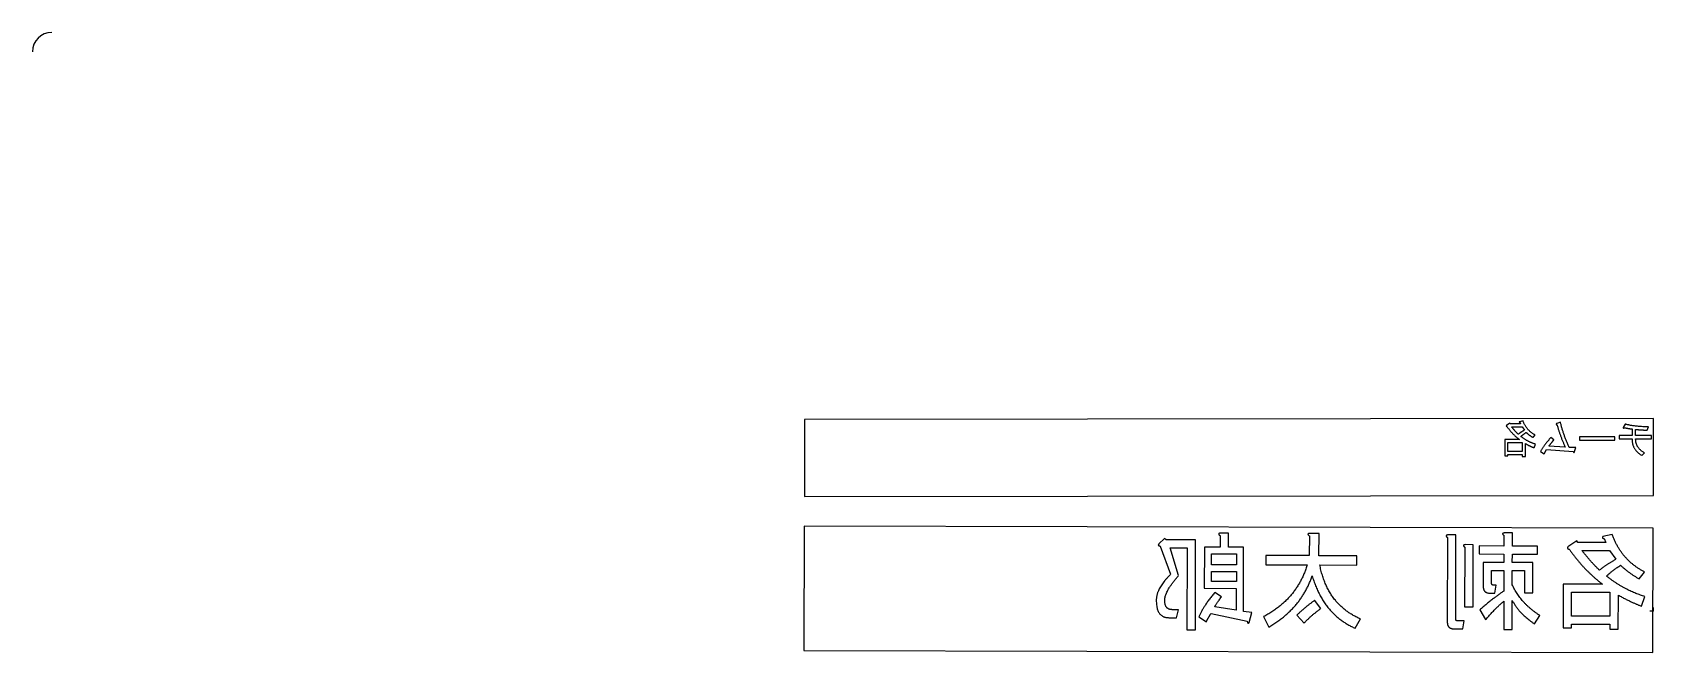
# Model space of a CAD drawing. Header units: millimetres. Extents: x -106 to -22, y 21.9 to 54.
import ezdxf

# ---------------------------------------------------------------- set-up
doc = ezdxf.new("R2010")
doc.units = ezdxf.units.MM
doc.layers.get('0').update_dxf_attribs({"linetype": 'CONTINUOUS'})

msp = doc.modelspace()

# ---------------------------------------------------------------- linework, layer by layer
for p, q in [((-29.451, 33.741), (-29.623, 33.618)), ((-29.435, 33.709), (-29.451, 33.741)), ((-28.886, 33.709), (-29.435, 33.709)), ((-28.763, 33.865), (-28.944, 33.824)), ((-28.919, 33.783), (-28.886, 33.709)), ((-26.823, 33.794), (-27.012, 33.728)), ((-23.475, 33.7), (-23.565, 33.528)), ((-28.951, 32.899), (-29.712, 32.898)), ((-29.712, 32.898), (-29.711, 32.047)), ((-29.352, 33.553), (-28.812, 33.554)), ((-28.812, 33.554), (-28.689, 33.382)), ((-28.239, 33.006), (-28.132, 33.137)), ((-27.158, 32.885), (-27.322, 32.999)), ((-24.007, 33.044), (-25.832, 33.042)), ((-25.832, 33.042), (-25.832, 32.862)), ((-25.832, 32.862), (-24.006, 32.864)), ((-24.006, 32.864), (-24.007, 33.044)), ((-23.115, 33.111), (-23.786, 33.11)), ((-23.786, 33.11), (-23.786, 32.93)), ((-23.786, 32.93), (-23.114, 32.931)), ((-23.115, 33.446), (-23.115, 33.111)), ((-22.926, 33.111), (-22.927, 33.422)), ((-22.108, 33.112), (-22.926, 33.111)), ((-22.926, 32.931), (-22.108, 32.932)), ((-22.329, 33.382), (-22.256, 33.554)), ((-22.108, 32.932), (-22.108, 33.112)), ((-29.711, 32.047), (-29.547, 32.047)), ((-29.548, 32.743), (-28.803, 32.744)), ((-29.547, 32.276), (-29.548, 32.743)), ((-28.803, 32.277), (-29.547, 32.276)), ((-29.547, 32.121), (-28.802, 32.122)), ((-29.547, 32.047), (-29.547, 32.121)), ((-28.803, 32.744), (-28.803, 32.277)), ((-28.802, 32.122), (-28.802, 32.023)), ((-28.802, 32.023), (-28.639, 32.023)), ((-28.639, 32.023), (-28.639, 32.687)), ((-28.189, 32.474), (-28.124, 32.663)), ((-27.853, 32.286), (-27.673, 32.164)), ((-27.673, 32.164), (-27.542, 32.377)), ((-27.542, 32.377), (-26.167, 32.272)), ((-26.576, 32.509), (-27.428, 32.549)), ((-26.028, 32.485), (-26.372, 32.493)), ((-26.093, 32.272), (-26.028, 32.485)), ((-22.598, 32.072), (-22.467, 32.203)), ((-47.344, 27.77), (-47.629, 27.486)), ((-47.257, 27.704), (-47.344, 27.77)), ((-44.463, 27.916), (-44.464, 27.326)), ((-44.026, 28.046), (-44.44, 28.047)), ((-44.027, 27.325), (-44.026, 28.046)), ((-39.835, 27.905), (-39.837, 26.879)), ((-39.333, 28.035), (-39.813, 28.036)), ((-39.335, 26.878), (-39.333, 28.035)), ((-32.676, 27.823), (-32.686, 23.436)), ((-32.239, 27.953), (-32.653, 27.954)), ((-32.249, 23.588), (-32.239, 27.953)), ((-29.75, 27.926), (-29.752, 27.38)), ((-29.313, 28.056), (-29.728, 28.057)), ((-29.315, 27.379), (-29.313, 28.056)), ((-24.14, 27.978), (-24.621, 27.87)), ((-24.556, 27.761), (-24.469, 27.564)), ((-47.563, 27.377), (-47.021, 25.913)), ((-45.729, 27.7), (-47.257, 27.704)), ((-46.606, 25.847), (-47.04, 27.289)), ((-47.04, 27.289), (-46.167, 27.287)), ((-46.167, 27.287), (-46.176, 23.03)), ((-45.74, 23.029), (-45.729, 27.7)), ((-45.272, 27.328), (-45.276, 25.189)), ((-44.464, 27.326), (-45.272, 27.328)), ((-44.903, 26.411), (-44.901, 26.978)), ((-44.901, 26.978), (-43.613, 26.975)), ((-43.242, 27.324), (-44.027, 27.325)), ((-43.613, 26.975), (-43.615, 26.408)), ((-43.249, 23.984), (-43.242, 27.324)), ((-42.086, 26.884), (-42.087, 26.404)), ((-39.837, 26.879), (-42.086, 26.884)), ((-31.782, 27.319), (-31.789, 24.22)), ((-31.345, 27.449), (-31.76, 27.45)), ((-31.352, 24.219), (-31.345, 27.449)), ((-31.039, 27.383), (-31.04, 26.968)), ((-31.04, 26.968), (-29.753, 26.965)), ((-29.752, 27.38), (-31.039, 27.383)), ((-29.753, 26.965), (-29.754, 26.529)), ((-29.317, 26.528), (-29.316, 26.964)), ((-29.316, 26.964), (-28.006, 26.961)), ((-28.005, 27.376), (-29.315, 27.379)), ((-28.006, 26.961), (-28.005, 27.376)), ((-25.975, 27.655), (-26.434, 27.329)), ((-25.931, 27.568), (-25.975, 27.655)), ((-24.469, 27.564), (-25.931, 27.568)), ((-25.714, 27.152), (-24.273, 27.149)), ((-24.273, 27.149), (-23.947, 26.69)), ((-44.905, 25.537), (-44.903, 26.061)), ((-43.615, 26.408), (-44.903, 26.411)), ((-44.903, 26.061), (-43.616, 26.058)), ((-43.616, 26.058), (-43.617, 25.534)), ((-42.087, 26.404), (-39.948, 26.399)), ((-37.371, 26.874), (-39.335, 26.878)), ((-39.293, 26.398), (-37.372, 26.393)), ((-37.372, 26.393), (-37.371, 26.874)), ((-30.823, 26.531), (-30.826, 25.287)), ((-29.754, 26.529), (-30.823, 26.531)), ((-30.389, 25.439), (-30.388, 26.115)), ((-30.388, 26.115), (-29.755, 26.114)), ((-29.755, 26.114), (-29.757, 25.044)), ((-29.32, 25.371), (-29.318, 26.113)), ((-29.318, 26.113), (-28.685, 26.111)), ((-28.247, 26.525), (-29.317, 26.528)), ((-28.685, 26.111), (-28.688, 24.955)), ((-28.251, 24.954), (-28.247, 26.525)), ((-43.617, 25.534), (-44.905, 25.537)), ((-30.149, 25.351), (-30.302, 25.351)), ((-30.216, 24.936), (-30.149, 25.351)), ((-26.678, 25.408), (-26.684, 23.138)), ((-24.648, 25.404), (-26.678, 25.408)), ((-22.749, 25.683), (-22.464, 26.032)), ((-45.276, 25.189), (-43.618, 25.185)), ((-44.382, 24.75), (-44.731, 24.97)), ((-43.618, 25.185), (-43.62, 24.05)), ((-39.232, 24.149), (-39.559, 24.565)), ((-30.478, 24.937), (-30.216, 24.936)), ((-29.758, 24.52), (-29.762, 23.058)), ((-29.325, 23.057), (-29.321, 24.563)), ((-28.688, 24.955), (-28.251, 24.954)), ((-26.246, 23.748), (-26.243, 24.993)), ((-26.243, 24.993), (-24.256, 24.988)), ((-24.256, 24.988), (-24.259, 23.744)), ((-23.824, 23.066), (-23.82, 24.834)), ((-22.621, 24.264), (-22.445, 24.766)), ((-47.114, 23.665), (-46.721, 23.664)), ((-46.611, 24.079), (-46.938, 24.08)), ((-46.721, 23.664), (-46.611, 24.079)), ((-45.564, 23.705), (-45.171, 23.443)), ((-44.93, 23.879), (-43.054, 23.481)), ((-43.62, 24.05), (-44.733, 24.227)), ((-42.813, 23.939), (-43.249, 23.984)), ((-42.945, 23.416), (-42.813, 23.939)), ((-42.202, 23.72), (-41.941, 23.173)), ((-40.477, 23.803), (-40.107, 23.387)), ((-37.467, 23.119), (-37.182, 23.599)), ((-31.789, 24.22), (-31.352, 24.219)), ((-31.003, 24.065), (-30.699, 23.562)), ((-28.167, 23.338), (-27.883, 23.774)), ((-24.259, 23.744), (-26.246, 23.748)), ((-22, 24), (-22.2, 24)), ((-22, 24), (-22, 24.2)), ((-46.176, 23.03), (-45.74, 23.029)), ((-32.337, 23.086), (-31.879, 23.085)), ((-31.812, 23.499), (-32.162, 23.5)), ((-31.879, 23.085), (-31.812, 23.499)), ((-29.762, 23.058), (-29.325, 23.057)), ((-26.684, 23.138), (-26.247, 23.137)), ((-26.247, 23.137), (-26.247, 23.334)), ((-26.247, 23.334), (-24.26, 23.329)), ((-24.26, 23.329), (-24.261, 23.067)), ((-24.261, 23.067), (-23.824, 23.066))]:
    msp.add_line(p, q)
for points in [[(-65.993, 29.951), (-21.998, 30.004), (-22.002, 33.996), (-65.998, 33.943)], [(-66.033, 21.956), (-22.037, 21.855), (-22.022, 28.301), (-66.018, 28.402)]]:
    msp.add_lwpolyline(points, close=True)
msp.add_arc((-105, 53), 1, 90, 180)
for points in [[(-29.623, 33.618), (-29.655, 33.586), (-29.598, 33.578)], [(-28.944, 33.824), (-28.976, 33.791), (-28.919, 33.783)], [(-28.132, 33.137), (-28.583, 33.366), (-28.763, 33.865)], [(-27.012, 33.728), (-27.085, 33.679), (-26.995, 33.654)], [(-26.995, 33.654), (-26.839, 33.073), (-26.576, 32.509)], [(-26.372, 32.493), (-26.667, 33.131), (-26.823, 33.794)], [(-22.256, 33.554), (-23.05, 33.569), (-23.475, 33.7)], [(-29.598, 33.578), (-29.319, 33.177), (-28.951, 32.899)], [(-29.008, 33.169), (-29.189, 33.341), (-29.352, 33.553)], [(-28.689, 33.382), (-28.869, 33.284), (-29.008, 33.169)], [(-28.869, 33.055), (-28.795, 33.137), (-28.599, 33.268)], [(-28.124, 32.663), (-28.508, 32.769), (-28.869, 33.055)], [(-28.599, 33.268), (-28.435, 33.112), (-28.239, 33.006)], [(-27.322, 32.999), (-27.6, 32.696), (-27.853, 32.286)], [(-27.428, 32.549), (-27.256, 32.778), (-27.158, 32.885)], [(-23.565, 33.528), (-23.59, 33.47), (-23.492, 33.511)], [(-23.492, 33.511), (-23.32, 33.471), (-23.115, 33.446)], [(-23.114, 32.931), (-23.114, 32.358), (-22.598, 32.072)], [(-22.927, 33.422), (-22.697, 33.398), (-22.329, 33.382)], [(-22.467, 32.203), (-22.934, 32.464), (-22.926, 32.931)], [(-28.639, 32.687), (-28.394, 32.548), (-28.189, 32.474)], [(-26.167, 32.272), (-26.118, 32.19), (-26.093, 32.272)], [(-44.44, 28.047), (-44.615, 28.025), (-44.463, 27.916)], [(-39.813, 28.036), (-39.988, 28.015), (-39.835, 27.905)], [(-32.653, 27.954), (-32.828, 27.933), (-32.676, 27.823)], [(-29.728, 28.057), (-29.903, 28.035), (-29.75, 27.926)], [(-24.621, 27.87), (-24.708, 27.783), (-24.556, 27.761)], [(-22.464, 26.032), (-23.663, 26.646), (-24.14, 27.978)], [(-47.629, 27.486), (-47.716, 27.399), (-47.563, 27.377)], [(-31.76, 27.45), (-31.934, 27.429), (-31.782, 27.319)], [(-26.434, 27.329), (-26.521, 27.242), (-26.369, 27.219)], [(-26.369, 27.219), (-25.629, 26.148), (-24.648, 25.404)], [(-24.799, 26.124), (-25.279, 26.584), (-25.714, 27.152)], [(-39.948, 26.399), (-40.476, 24.632), (-42.202, 23.72)], [(-37.182, 23.599), (-38.883, 24.323), (-39.293, 26.398)], [(-23.947, 26.69), (-24.428, 26.429), (-24.799, 26.124)], [(-24.429, 25.818), (-24.232, 26.036), (-23.707, 26.384)], [(-23.707, 26.384), (-23.272, 25.968), (-22.749, 25.683)], [(-47.021, 25.913), (-47.765, 25.195), (-47.766, 24.562)], [(-47.33, 24.561), (-47.329, 25.041), (-46.606, 25.847)], [(-41.941, 23.173), (-40.258, 24.152), (-39.687, 25.831)], [(-39.687, 25.831), (-39.102, 23.843), (-37.467, 23.119)], [(-30.826, 25.287), (-30.827, 24.938), (-30.478, 24.937)], [(-30.302, 25.351), (-30.389, 25.351), (-30.389, 25.439)], [(-27.883, 23.774), (-28.864, 24.387), (-29.32, 25.371)], [(-22.445, 24.766), (-23.47, 25.052), (-24.429, 25.818)], [(-47.766, 24.562), (-47.768, 23.667), (-47.114, 23.665)], [(-46.938, 24.08), (-47.331, 24.081), (-47.33, 24.561)], [(-44.731, 24.97), (-45.278, 24.338), (-45.564, 23.705)], [(-44.733, 24.227), (-44.711, 24.315), (-44.382, 24.75)], [(-39.559, 24.565), (-40.018, 24.238), (-40.477, 23.803)], [(-29.757, 25.044), (-30.347, 24.653), (-31.003, 24.065)], [(-30.699, 23.562), (-30.152, 24.194), (-29.758, 24.52)], [(-29.321, 24.563), (-28.996, 23.908), (-28.167, 23.338)], [(-23.82, 24.834), (-23.166, 24.462), (-22.621, 24.264)], [(-45.171, 23.443), (-45.083, 23.661), (-44.93, 23.879)], [(-40.107, 23.387), (-39.735, 23.779), (-39.232, 24.149)], [(-32.162, 23.5), (-32.249, 23.5), (-32.249, 23.588)], [(-43.054, 23.481), (-43.032, 23.329), (-42.945, 23.416)], [(-32.686, 23.436), (-32.686, 23.087), (-32.337, 23.086)]]:
    msp.add_open_spline(points, degree=2)

doc.saveas('drawing.dxf')
